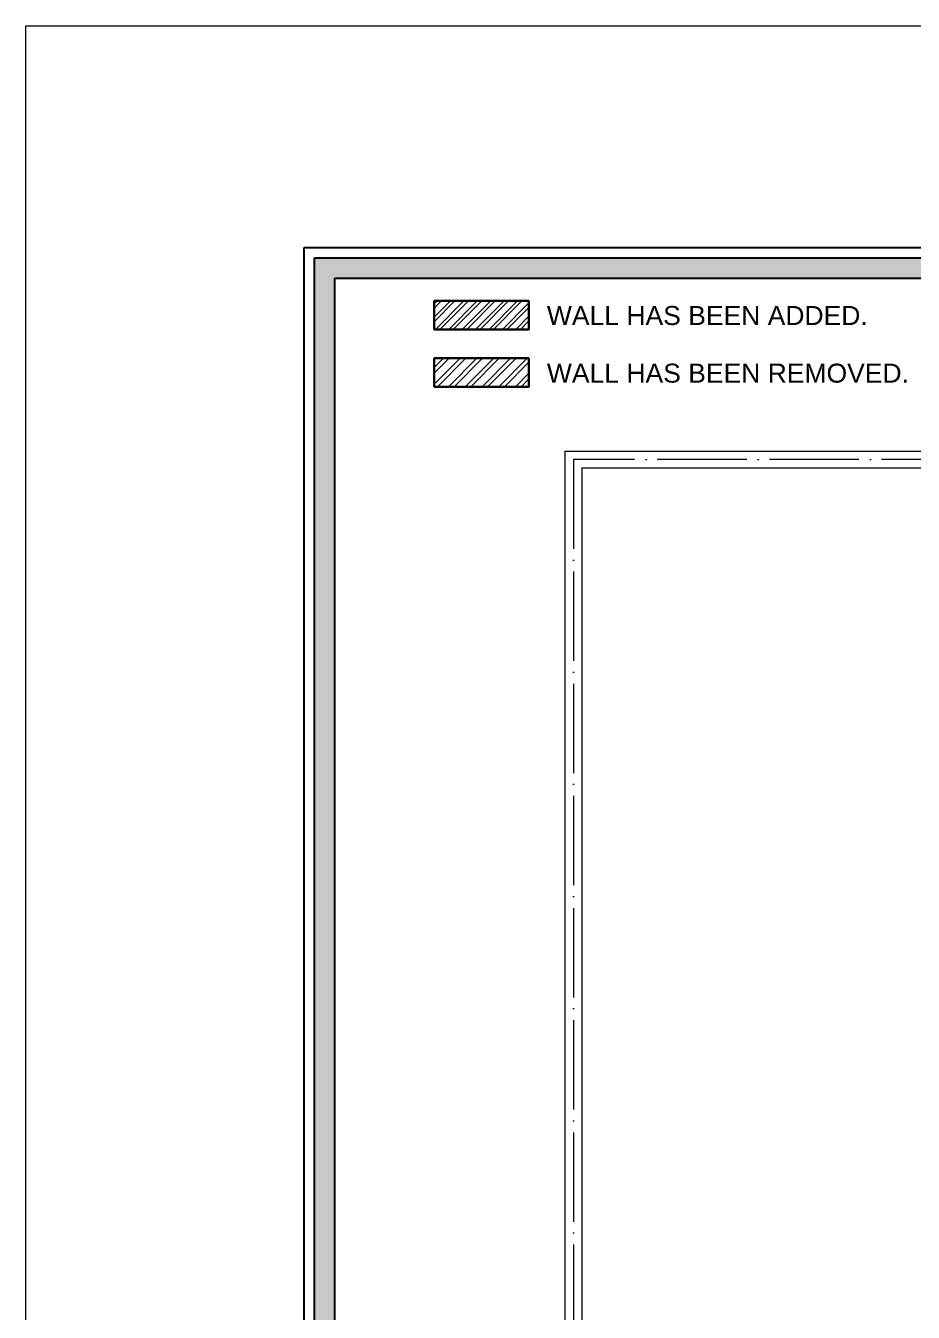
# Model space of a CAD drawing. Header units: millimetres. Extents: x 56222 to 3066687, y -650199 to -121287.
# Drawn here: x 149747.6 to 149985.8, y -177997.5 to -177652.2 of the extents above; entities that cross this region are included whole.
import ezdxf

# ---------------------------------------------------------------- set-up
doc = ezdxf.new("R2010")
doc.units = ezdxf.units.MM
doc.header["$MEASUREMENT"] = 0
doc.linetypes.add('ACAD_ISO04W100', pattern=[30, 24, -3, 0, -3])
for name, color, linetype, lineweight in [('ELEVATION ( SPIRAL STAIR )', 250, 'Continuous', 9), ('GROUND FLOOR', 7, 'Continuous', 9), ('GROUND FLOOR  ( PLINE )', 251, 'Continuous', 30), ('Labelling', 1, 'Continuous', 25), ('NAME PLATE', 7, 'Continuous', 25), ('XX~SLAB ( BEAM )~ ( DIM )', 7, 'Continuous', 9)]:
    doc.layers.add(name, color=color, linetype=linetype, lineweight=lineweight)
doc.styles.add('style4', font='ARIALN.TTF')

# ---------------------------------------------------------------- blocks, each defined once
blk = doc.blocks.new('LAYOUT FILE')
at = {"layer": 'NAME PLATE', "true_color": 0xd39e00}
h = blk.add_hatch(color=42, dxfattribs=at)
h.paths.add_polyline_path([(3346889.83, -513806.18), (3346889.83, -514260.7), (3347535.56, -514260.7), (3347535.56, -513806.18)])
h.paths.add_polyline_path([(3346894.36, -513810.71), (3347531.03, -513810.71), (3347531.03, -514256.17), (3346894.36, -514256.17)], flags=16)
at = {"layer": 'NAME PLATE', "color": 42, "true_color": 0xd39e00}
for points in [[(3346887.56, -513803.91), (3347537.83, -513803.91), (3347537.83, -514262.96), (3346887.56, -514262.96)], [(3346889.83, -513806.18), (3347535.56, -513806.18), (3347535.56, -514260.7), (3346889.83, -514260.7)], [(3346894.36, -513810.71), (3347531.03, -513810.71), (3347531.03, -514256.17), (3346894.36, -514256.17)]]:
    blk.add_lwpolyline(points, close=True, dxfattribs=at)

msp = doc.modelspace()

# ---------------------------------------------------------------- hatches: boundary and pattern name
at = {"layer": 'ELEVATION ( SPIRAL STAIR )', "lineweight": 5}
h = msp.add_hatch(dxfattribs=at)
h.set_pattern_fill('ANSI32', color=2, scale=8.479723)
h.set_pattern_definition([(45, (-107876.8176, 111592.9242), (-2.24852616, 2.24852616), []), (45, (-107875.3186, 111592.9242), (-2.24852616, 2.24852616), [])])
h.paths.add_polyline_path([(149882.6624, -177741.4574), (149857.2233, -177741.4574), (149857.2233, -177749.0891), (149882.6624, -177749.0891)])
at = {"layer": 'GROUND FLOOR  ( PLINE )', "lineweight": 5}
h = msp.add_hatch(dxfattribs=at)
h.set_pattern_fill('ANSI32', color=3, scale=6.783779)
h.set_pattern_definition([(45, (-107876.8176, 111592.9242), (-1.798820929, 1.798820929), []), (45, (-107875.6184, 111592.9242), (-1.798820929, 1.798820929), [])])
h.paths.add_polyline_path([(149882.6624, -177726.0842), (149857.2233, -177726.0842), (149857.2233, -177733.716), (149882.6624, -177733.716)])

# ---------------------------------------------------------------- linework, layer by layer
at = {"layer": 'ELEVATION ( SPIRAL STAIR )', "color": 2, "lineweight": 30}
msp.add_lwpolyline([(149882.6624, -177741.4574), (149857.2233, -177741.4574), (149857.2233, -177749.0891), (149882.6624, -177749.0891)], close=True, dxfattribs=at)
at = {"layer": 'GROUND FLOOR'}
for p, q in [((149892.3216, -177766.3555), (150392.5716, -177766.3555)), ((149892.3216, -177766.3555), (149892.3216, -178233.3555)), ((149896.8216, -177770.8555), (150392.5716, -177770.8555)), ((149896.8216, -177770.8555), (149896.8216, -178228.8555))]:
    msp.add_line(p, q, dxfattribs=at)
at = {"layer": 'GROUND FLOOR', "color": 1, "linetype": 'ACAD_ISO04W100'}
msp.add_lwpolyline([(150392.5716, -177768.6055), (149894.5716, -177768.6055), (149894.5716, -178231.1055), (150392.5716, -178231.1055)], dxfattribs=at)
at = {"layer": 'GROUND FLOOR  ( PLINE )', "color": 3}
msp.add_lwpolyline([(149882.6624, -177726.0842), (149857.2233, -177726.0842), (149857.2233, -177733.716), (149882.6624, -177733.716)], close=True, dxfattribs=at)
at = {"layer": 'XX~SLAB ( BEAM )~ ( DIM )'}
msp.add_lwpolyline([(149747.6356, -177652.2174), (152273.4285, -177652.2174), (152273.4285, -178336.4491), (149747.6356, -178336.4491)], close=True, dxfattribs=at)

# ---------------------------------------------------------------- block references
at = {"layer": 'NAME PLATE', "lineweight": 0, "xscale": 1.209046105522275, "yscale": 1.209046105522275, "zscale": 1.209046105522275}
msp.add_blockref('LAYOUT FILE', (-3896719.025, 443500.8401, 0.1256), dxfattribs=at)

# ---------------------------------------------------------------- texts
at = {"layer": 'Labelling', "char_height": 5.087834, "width": 118.925581, "attachment_point": 5, "style": 'style4'}
for s, insert in [('\\A1;\\pxql;{\\fArial|b0|i0|c0|p34;WALL HAS BEEN ADDED.}', (149946.9303, -177730.0217, 0.0263)), ('\\A1;\\pxql;{\\fArial|b0|i0|c0|p34;WALL HAS BEEN REMOVED.}', (149946.9303, -177745.4908, 0.0263))]:
    msp.add_mtext(s, dxfattribs=dict(at, insert=insert))

doc.saveas('drawing.dxf')
